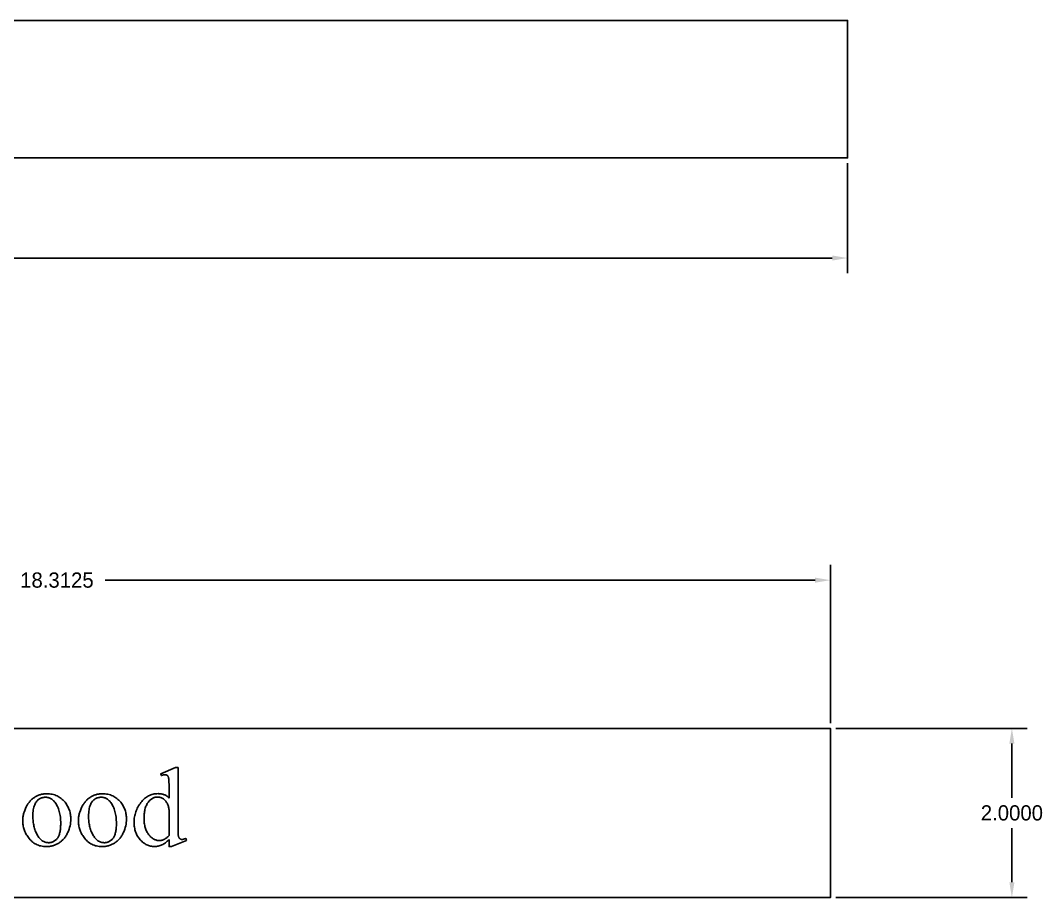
# Model space of a CAD drawing. Extents: x -4 to 200, y -54 to 66.
# Drawn here: x 59.9 to 72.01, y 50 to 60.38 of the extents above; entities that cross this region are included whole.
import ezdxf

# ---------------------------------------------------------------- set-up
doc = ezdxf.new("R2010")
doc.units = 0
doc.header["$MEASUREMENT"] = 0
doc.layers.get('Defpoints').update_dxf_attribs({"linetype": 'CONTINUOUS'})
doc.layers.add('Dimentions', color=7, linetype='CONTINUOUS')
doc.layers.add('LAYER_1', color=3, linetype='CONTINUOUS')
doc.dimstyles.get("Standard").update_dxf_attribs({"dimtxt": 0.18, "dimasz": 0.18, "dimexe": 0.18, "dimexo": 0.0625, "dimgap": 0.09, "dimtad": 0, "dimtih": 1, "dimtoh": 1, "dimdec": 4, "dimzin": 0, "dimdsep": 46, "dimtxsty": 'STANDARD', "dimcen": 0.09, "dimadec": 0, "dimazin": 0, "dimtfac": 1, "dimtdec": 4, "dimtofl": 0, "dimtmove": 0, "dimatfit": 3, "dimfxl": 1, "dimtolj": 1, "dimtzin": 0, "dimarcsym": 0})

# ---------------------------------------------------------------- blocks, each defined once
blk = doc.blocks.new('*D268')
at = {"layer": 'Defpoints', "color": 0}
for p in [(47.943, 58.752), (69.693, 58.752), (69.693, 57.567)]:
    blk.add_point(p, dxfattribs=at)
at = {"layer": 'Dimentions', "color": 0, "lineweight": -2}
for p, q in [((47.943, 58.69), (47.943, 57.387)), ((69.693, 58.69), (69.693, 57.387)), ((48.123, 57.567), (58.248, 57.567)), ((69.513, 57.567), (59.388, 57.567))]:
    blk.add_line(p, q, dxfattribs=at)
at = {"layer": 'Dimentions', "color": 0}
for points in [[(48.123, 57.597), (48.123, 57.537), (47.943, 57.567)], [(69.513, 57.537), (69.513, 57.597), (69.693, 57.567)]]:
    blk.add_solid(points, dxfattribs=at)
at = {"layer": 'Dimentions', "color": 0, "insert": (58.818, 57.567), "char_height": 0.18, "attachment_point": 5}
blk.add_mtext('\\A1;21.7500', dxfattribs=at)
blk = doc.blocks.new('*D275')
at = {"layer": 'Defpoints', "color": 0}
for p in [(69.49, 52.002), (69.49, 50.002), (71.639, 50.002)]:
    blk.add_point(p, dxfattribs=at)
at = {"layer": 'Dimentions', "color": 0, "lineweight": -2}
for p, q in [((69.553, 52.002), (71.819, 52.002)), ((71.639, 51.822), (71.639, 51.182)), ((71.639, 50.182), (71.639, 50.822)), ((69.553, 50.002), (71.819, 50.002))]:
    blk.add_line(p, q, dxfattribs=at)
at = {"layer": 'Dimentions', "color": 0}
for points in [[(71.669, 51.822), (71.609, 51.822), (71.639, 52.002)], [(71.609, 50.182), (71.669, 50.182), (71.639, 50.002)]]:
    blk.add_solid(points, dxfattribs=at)
at = {"layer": 'Dimentions', "color": 0, "insert": (71.639, 51.002), "char_height": 0.18, "attachment_point": 5}
blk.add_mtext('\\A1;2.0000', dxfattribs=at)
blk = doc.blocks.new('*D276')
at = {"layer": 'Defpoints', "color": 0}
for p in [(69.49, 53.756), (51.178, 52.002), (69.49, 52.002)]:
    blk.add_point(p, dxfattribs=at)
at = {"layer": 'Dimentions', "color": 0, "lineweight": -2}
for p, q in [((51.178, 52.064), (51.178, 53.936)), ((69.49, 52.064), (69.49, 53.936)), ((51.358, 53.756), (59.764, 53.756)), ((69.31, 53.756), (60.904, 53.756))]:
    blk.add_line(p, q, dxfattribs=at)
at = {"layer": 'Dimentions', "color": 0}
for points in [[(51.358, 53.786), (51.358, 53.726), (51.178, 53.756)], [(69.31, 53.726), (69.31, 53.786), (69.49, 53.756)]]:
    blk.add_solid(points, dxfattribs=at)
at = {"layer": 'Dimentions', "color": 0, "insert": (60.334, 53.756), "char_height": 0.18, "attachment_point": 5}
blk.add_mtext('\\A1;18.3125', dxfattribs=at)

msp = doc.modelspace()

# ---------------------------------------------------------------- linework, layer by layer
at = {"layer": 'LAYER_1'}
for points in [[(47.94337, 58.75224), (69.69337, 58.75224), (69.69337, 60.37724), (47.94337, 60.37724)], [(51.17798, 50.00184), (69.49048, 50.00184), (69.49048, 52.00184), (51.17798, 52.00184)], [(61.66144, 50.68915), (61.65069, 50.67828), (61.63999, 50.66821), (61.62936, 50.65893), (61.61879, 50.65044), (61.60828, 50.64275), (61.59783, 50.63586), (61.58744, 50.62976), (61.5771, 50.62445), (61.5667, 50.61985), (61.5561, 50.61586), (61.5453, 50.61249), (61.53429, 50.60972), (61.52309, 50.60758), (61.51168, 50.60604), (61.50007, 50.60512), (61.48826, 50.60482), (61.47629, 50.60513), (61.4645, 50.60608), (61.45291, 50.60766), (61.44151, 50.60987), (61.4303, 50.61271), (61.41928, 50.61618), (61.40845, 50.62028), (61.39781, 50.62501), (61.38737, 50.63038), (61.37711, 50.63638), (61.36705, 50.643), (61.35717, 50.65026), (61.34749, 50.65815), (61.338, 50.66667), (61.3287, 50.67583), (61.31959, 50.68561), (61.31086, 50.69589), (61.30269, 50.70653), (61.29509, 50.71753), (61.28805, 50.72888), (61.28157, 50.7406), (61.27566, 50.75268), (61.2703, 50.76512), (61.26552, 50.77791), (61.26129, 50.79107), (61.25763, 50.80458), (61.25453, 50.81846), (61.252, 50.83269), (61.25003, 50.84729), (61.24862, 50.86224), (61.24777, 50.87755), (61.24749, 50.89323), (61.2478, 50.909), (61.24874, 50.9246), (61.2503, 50.94003), (61.25248, 50.95529), (61.25529, 50.97039), (61.25872, 50.98531), (61.26277, 51.00007), (61.26745, 51.01466), (61.27275, 51.02908), (61.27867, 51.04333), (61.28522, 51.05742), (61.29239, 51.07133), (61.30019, 51.08508), (61.30861, 51.09866), (61.31765, 51.11207), (61.32732, 51.12531), (61.33748, 51.13806), (61.34799, 51.14998), (61.35886, 51.16108), (61.37009, 51.17136), (61.38168, 51.18082), (61.39362, 51.18945), (61.40592, 51.19726), (61.41857, 51.20425), (61.43159, 51.21042), (61.44496, 51.21577), (61.45869, 51.22029), (61.47277, 51.22399), (61.48721, 51.22687), (61.50201, 51.22892), (61.51717, 51.23016), (61.53268, 51.23057), (61.54232, 51.23037), (61.55174, 51.22979), (61.56094, 51.22882), (61.56994, 51.22747), (61.57873, 51.22573), (61.5873, 51.2236), (61.59567, 51.22108), (61.60382, 51.21817), (61.61176, 51.21488), (61.61949, 51.2112), (61.62701, 51.20714), (61.63432, 51.20268), (61.64142, 51.19784), (61.6483, 51.19261), (61.65498, 51.187), (61.66144, 51.181), (61.66144, 51.28979), (61.66114, 51.33546), (61.66023, 51.37139), (61.65872, 51.39759), (61.65774, 51.40703), (61.65661, 51.41404), (61.65386, 51.42471), (61.65222, 51.42934), (61.65041, 51.43352), (61.64844, 51.43723), (61.64629, 51.44048), (61.64397, 51.44326), (61.64148, 51.44559), (61.63883, 51.44755), (61.63601, 51.44925), (61.63303, 51.45069), (61.62989, 51.45187), (61.62313, 51.45343), (61.61573, 51.45396), (61.60668, 51.45331), (61.59626, 51.45138), (61.58447, 51.44816), (61.57131, 51.44366), (61.56294, 51.46619), (61.73869, 51.53829), (61.76766, 51.53829), (61.76766, 50.85653), (61.76796, 50.80976), (61.76887, 50.77308), (61.77038, 50.74651), (61.77136, 50.73701), (61.77249, 50.73003), (61.77527, 50.71947), (61.77693, 50.71484), (61.77877, 50.71064), (61.78079, 50.70687), (61.78299, 50.70354), (61.78538, 50.70063), (61.78794, 50.69816), (61.79347, 50.69422), (61.79641, 50.69267), (61.79945, 50.6914), (61.8026, 50.69042), (61.80587, 50.68971), (61.81273, 50.68915), (61.81725, 50.68932), (61.82214, 50.68983), (61.83301, 50.69189), (61.84532, 50.69531), (61.85908, 50.7001), (61.86616, 50.67756), (61.69105, 50.60482), (61.66144, 50.60482)], [(60.21487, 51.22992), (60.2314, 51.22953), (60.24752, 51.22833), (60.26323, 51.22635), (60.27853, 51.22357), (60.29341, 51.21999), (60.30788, 51.21562), (60.32194, 51.21045), (60.33558, 51.20449), (60.34881, 51.19774), (60.36163, 51.19019), (60.37404, 51.18185), (60.38604, 51.17271), (60.39762, 51.16277), (60.40879, 51.15205), (60.41955, 51.14052), (60.42989, 51.12821), (60.43824, 51.11724), (60.44604, 51.10608), (60.4533, 51.09471), (60.46003, 51.08314), (60.46622, 51.07137), (60.47187, 51.0594), (60.47698, 51.04723), (60.48156, 51.03486), (60.48559, 51.02229), (60.48909, 51.00951), (60.49205, 50.99653), (60.49447, 50.98336), (60.49636, 50.96998), (60.4977, 50.9564), (60.49851, 50.94262), (60.49878, 50.92864), (60.49819, 50.90881), (60.4964, 50.88892), (60.49344, 50.86898), (60.48928, 50.84897), (60.48394, 50.8289), (60.47741, 50.80877), (60.4697, 50.78858), (60.4608, 50.76834), (60.45594, 50.75835), (60.45085, 50.74868), (60.44555, 50.73932), (60.44001, 50.73027), (60.43426, 50.72154), (60.42828, 50.71311), (60.42208, 50.705), (60.41565, 50.6972), (60.409, 50.68971), (60.40213, 50.68253), (60.39503, 50.67567), (60.38771, 50.66911), (60.38016, 50.66287), (60.37239, 50.65694), (60.3644, 50.65132), (60.35618, 50.64602), (60.34779, 50.64103), (60.33929, 50.63636), (60.33066, 50.63202), (60.32192, 50.62799), (60.31306, 50.62429), (60.30408, 50.62091), (60.29498, 50.61785), (60.28577, 50.61512), (60.27644, 50.6127), (60.26698, 50.61061), (60.25741, 50.60884), (60.24773, 50.60739), (60.23792, 50.60626), (60.22799, 50.60546), (60.21795, 50.60498), (60.20779, 50.60482), (60.19135, 50.60523), (60.17533, 50.60648), (60.15974, 50.60855), (60.14458, 50.61146), (60.12985, 50.61519), (60.11554, 50.61975), (60.10166, 50.62515), (60.08821, 50.63137), (60.07519, 50.63843), (60.06259, 50.64631), (60.05042, 50.65502), (60.03868, 50.66457), (60.02737, 50.67494), (60.01648, 50.68614), (60.00602, 50.69818), (59.99599, 50.71104), (59.98796, 50.72231), (59.98045, 50.73375), (59.97345, 50.74537), (59.96698, 50.75715), (59.96102, 50.7691), (59.95558, 50.78123), (59.95066, 50.79353), (59.94626, 50.806), (59.94237, 50.81864), (59.939, 50.83145), (59.93616, 50.84443), (59.93382, 50.85758), (59.93201, 50.8709), (59.93072, 50.8844), (59.92994, 50.89806), (59.92968, 50.9119), (59.92984, 50.92203), (59.93031, 50.93216), (59.93109, 50.94228), (59.93219, 50.9524), (59.93361, 50.9625), (59.93534, 50.9726), (59.93738, 50.98269), (59.93974, 50.99277), (59.94241, 51.00285), (59.9454, 51.01292), (59.95231, 51.03303), (59.96049, 51.05311), (59.96992, 51.07316), (59.97504, 51.08302), (59.98037, 51.09255), (59.9859, 51.10175), (59.99162, 51.11062), (59.99755, 51.11917), (60.00367, 51.12739), (60.00999, 51.13529), (60.01651, 51.14285), (60.02323, 51.15009), (60.03014, 51.15701), (60.03726, 51.16359), (60.04457, 51.16985), (60.05209, 51.17578), (60.0598, 51.18139), (60.06771, 51.18667), (60.07582, 51.19162), (60.09235, 51.2006), (60.10913, 51.20838), (60.11761, 51.21182), (60.12615, 51.21496), (60.13475, 51.2178), (60.14341, 51.22035), (60.15213, 51.22259), (60.16092, 51.22454), (60.16976, 51.22618), (60.17866, 51.22753), (60.18762, 51.22858), (60.19665, 51.22932), (60.20573, 51.22977)], [(60.19492, 51.18808), (60.18638, 51.18776), (60.17784, 51.18681), (60.16928, 51.18523), (60.16072, 51.18301), (60.15214, 51.18016), (60.14355, 51.17667), (60.13496, 51.17255), (60.12635, 51.1678), (60.11795, 51.16225), (60.10996, 51.15575), (60.10238, 51.14829), (60.09521, 51.13988), (60.08846, 51.13051), (60.08211, 51.12018), (60.07618, 51.1089), (60.07067, 51.09666), (60.06569, 51.08349), (60.06137, 51.06942), (60.05772, 51.05444), (60.05473, 51.03856), (60.05241, 51.02177), (60.05075, 51.00408), (60.04975, 50.98548), (60.04942, 50.96597), (60.04962, 50.95002), (60.05022, 50.93434), (60.05122, 50.91894), (60.05262, 50.90381), (60.05442, 50.88896), (60.05662, 50.87439), (60.05922, 50.86009), (60.06222, 50.84607), (60.06562, 50.83233), (60.06941, 50.81886), (60.07361, 50.80567), (60.07821, 50.79276), (60.08321, 50.78012), (60.08861, 50.76776), (60.09441, 50.75568), (60.1006, 50.74387), (60.10713, 50.73257), (60.11391, 50.72199), (60.12094, 50.71215), (60.12822, 50.70303), (60.13577, 50.69465), (60.14356, 50.68699), (60.15161, 50.68006), (60.15991, 50.67386), (60.16847, 50.66839), (60.17728, 50.66365), (60.18634, 50.65964), (60.19566, 50.65636), (60.20523, 50.65381), (60.21506, 50.65198), (60.22514, 50.65089), (60.23547, 50.65052), (60.24319, 50.65073), (60.25074, 50.65133), (60.25812, 50.65233), (60.26533, 50.65374), (60.27237, 50.65555), (60.27923, 50.65777), (60.28592, 50.66038), (60.29245, 50.6634), (60.2988, 50.66682), (60.30498, 50.67064), (60.31099, 50.67487), (60.31683, 50.67949), (60.3225, 50.68452), (60.328, 50.68996), (60.33332, 50.69579), (60.33848, 50.70203), (60.34339, 50.70875), (60.34798, 50.71606), (60.35226, 50.72394), (60.35622, 50.7324), (60.35987, 50.74145), (60.36319, 50.75106), (60.3662, 50.76126), (60.3689, 50.77204), (60.37127, 50.78339), (60.37333, 50.79532), (60.37508, 50.80783), (60.3765, 50.82092), (60.37761, 50.83459), (60.3784, 50.84884), (60.37888, 50.86366), (60.37904, 50.87907), (60.37877, 50.89844), (60.37798, 50.91729), (60.37666, 50.93562), (60.37481, 50.95342), (60.37243, 50.9707), (60.36953, 50.98746), (60.3661, 51.0037), (60.36214, 51.01941), (60.35765, 51.0346), (60.35263, 51.04926), (60.34709, 51.06341), (60.34101, 51.07703), (60.33441, 51.09012), (60.32728, 51.1027), (60.31963, 51.11475), (60.31144, 51.12628), (60.30563, 51.13376), (60.29962, 51.14076), (60.29342, 51.14728), (60.28702, 51.15331), (60.28042, 51.15887), (60.27363, 51.16394), (60.26664, 51.16852), (60.25945, 51.17263), (60.25207, 51.17625), (60.2445, 51.17939), (60.23672, 51.18204), (60.22875, 51.18422), (60.22059, 51.18591), (60.21223, 51.18711), (60.20367, 51.18784)], [(60.8741, 51.22992), (60.89063, 51.22953), (60.90675, 51.22833), (60.92246, 51.22635), (60.93775, 51.22357), (60.95264, 51.21999), (60.96711, 51.21562), (60.98116, 51.21045), (60.99481, 51.20449), (61.00804, 51.19774), (61.02086, 51.19019), (61.03327, 51.18185), (61.04526, 51.17271), (61.05685, 51.16277), (61.06802, 51.15205), (61.07878, 51.14052), (61.08912, 51.12821), (61.09746, 51.11724), (61.10527, 51.10608), (61.11253, 51.09471), (61.11926, 51.08314), (61.12545, 51.07137), (61.1311, 51.0594), (61.13621, 51.04723), (61.14079, 51.03486), (61.14482, 51.02229), (61.14832, 51.00951), (61.15128, 50.99653), (61.1537, 50.98336), (61.15558, 50.96998), (61.15693, 50.9564), (61.15774, 50.94262), (61.15801, 50.92864), (61.15741, 50.90881), (61.15563, 50.88892), (61.15266, 50.86898), (61.14851, 50.84897), (61.14317, 50.8289), (61.13664, 50.80877), (61.12893, 50.78858), (61.12002, 50.76834), (61.11516, 50.75835), (61.11008, 50.74868), (61.10477, 50.73932), (61.09924, 50.73027), (61.09349, 50.72154), (61.08751, 50.71311), (61.0813, 50.705), (61.07488, 50.6972), (61.06823, 50.68971), (61.06135, 50.68253), (61.05426, 50.67567), (61.04693, 50.66911), (61.03939, 50.66287), (61.03162, 50.65694), (61.02363, 50.65132), (61.01541, 50.64602), (61.00702, 50.64103), (60.99852, 50.63636), (60.98989, 50.63202), (60.98115, 50.62799), (60.97229, 50.62429), (60.96331, 50.62091), (60.95421, 50.61785), (60.945, 50.61512), (60.93566, 50.6127), (60.92621, 50.61061), (60.91664, 50.60884), (60.90695, 50.60739), (60.89715, 50.60626), (60.88722, 50.60546), (60.87718, 50.60498), (60.86702, 50.60482), (60.85057, 50.60523), (60.83456, 50.60648), (60.81897, 50.60855), (60.80381, 50.61146), (60.78907, 50.61519), (60.77477, 50.61975), (60.76089, 50.62515), (60.74744, 50.63137), (60.73441, 50.63843), (60.72182, 50.64631), (60.70965, 50.65502), (60.69791, 50.66457), (60.68659, 50.67494), (60.67571, 50.68614), (60.66525, 50.69818), (60.65522, 50.71104), (60.64719, 50.72231), (60.63968, 50.73375), (60.63268, 50.74537), (60.62621, 50.75715), (60.62025, 50.7691), (60.61481, 50.78123), (60.60989, 50.79353), (60.60548, 50.806), (60.6016, 50.81864), (60.59823, 50.83145), (60.59538, 50.84443), (60.59305, 50.85758), (60.59124, 50.8709), (60.58994, 50.8844), (60.58917, 50.89806), (60.58891, 50.9119), (60.58906, 50.92203), (60.58954, 50.93216), (60.59032, 50.94228), (60.59142, 50.9524), (60.59284, 50.9625), (60.59457, 50.9726), (60.59661, 50.98269), (60.59897, 50.99277), (60.60164, 51.00285), (60.60462, 51.01292), (60.61154, 51.03303), (60.61971, 51.05311), (60.62914, 51.07316), (60.63427, 51.08302), (60.6396, 51.09255), (60.64513, 51.10175), (60.65085, 51.11062), (60.65677, 51.11917), (60.6629, 51.12739), (60.66922, 51.13529), (60.67574, 51.14285), (60.68245, 51.15009), (60.68937, 51.15701), (60.69649, 51.16359), (60.7038, 51.16985), (60.71131, 51.17578), (60.71903, 51.18139), (60.72694, 51.18667), (60.73504, 51.19162), (60.75158, 51.2006), (60.76836, 51.20838), (60.77684, 51.21182), (60.78538, 51.21496), (60.79398, 51.2178), (60.80264, 51.22035), (60.81136, 51.22259), (60.82014, 51.22454), (60.82899, 51.22618), (60.83789, 51.22753), (60.84685, 51.22858), (60.85587, 51.22932), (60.86496, 51.22977)], [(60.85414, 51.18808), (60.84561, 51.18776), (60.83706, 51.18681), (60.82851, 51.18523), (60.81994, 51.18301), (60.81137, 51.18016), (60.80278, 51.17667), (60.79419, 51.17255), (60.78558, 51.1678), (60.77718, 51.16225), (60.76918, 51.15575), (60.76161, 51.14829), (60.75444, 51.13988), (60.74768, 51.13051), (60.74134, 51.12018), (60.73541, 51.1089), (60.72989, 51.09666), (60.72492, 51.08349), (60.7206, 51.06942), (60.71695, 51.05444), (60.71396, 51.03856), (60.71164, 51.02177), (60.70998, 51.00408), (60.70898, 50.98548), (60.70865, 50.96597), (60.70885, 50.95002), (60.70945, 50.93434), (60.71045, 50.91894), (60.71185, 50.90381), (60.71365, 50.88896), (60.71585, 50.87439), (60.71845, 50.86009), (60.72144, 50.84607), (60.72484, 50.83233), (60.72864, 50.81886), (60.73284, 50.80567), (60.73744, 50.79276), (60.74244, 50.78012), (60.74783, 50.76776), (60.75363, 50.75568), (60.75983, 50.74387), (60.76635, 50.73257), (60.77313, 50.72199), (60.78017, 50.71215), (60.78745, 50.70303), (60.79499, 50.69465), (60.80279, 50.68699), (60.81084, 50.68006), (60.81914, 50.67386), (60.82769, 50.66839), (60.8365, 50.66365), (60.84557, 50.65964), (60.85489, 50.65636), (60.86446, 50.65381), (60.87429, 50.65198), (60.88437, 50.65089), (60.8947, 50.65052), (60.90242, 50.65073), (60.90997, 50.65133), (60.91735, 50.65233), (60.92456, 50.65374), (60.93159, 50.65555), (60.93846, 50.65777), (60.94515, 50.66038), (60.95168, 50.6634), (60.95803, 50.66682), (60.96421, 50.67064), (60.97022, 50.67487), (60.97606, 50.67949), (60.98173, 50.68452), (60.98722, 50.68996), (60.99255, 50.69579), (60.99771, 50.70203), (61.00262, 50.70875), (61.00721, 50.71606), (61.01149, 50.72394), (61.01545, 50.7324), (61.01909, 50.74145), (61.02242, 50.75106), (61.02543, 50.76126), (61.02812, 50.77204), (61.0305, 50.78339), (61.03256, 50.79532), (61.0343, 50.80783), (61.03573, 50.82092), (61.03684, 50.83459), (61.03763, 50.84884), (61.03811, 50.86366), (61.03826, 50.87907), (61.038, 50.89844), (61.03721, 50.91729), (61.03589, 50.93562), (61.03404, 50.95342), (61.03166, 50.9707), (61.02876, 50.98746), (61.02533, 51.0037), (61.02136, 51.01941), (61.01688, 51.0346), (61.01186, 51.04926), (61.00631, 51.06341), (61.00024, 51.07703), (60.99364, 51.09012), (60.98651, 51.1027), (60.97885, 51.11475), (60.97067, 51.12628), (60.96486, 51.13376), (60.95885, 51.14076), (60.95264, 51.14728), (60.94624, 51.15331), (60.93965, 51.15887), (60.93286, 51.16394), (60.92587, 51.16852), (60.91868, 51.17263), (60.9113, 51.17625), (60.90372, 51.17939), (60.89595, 51.18204), (60.88798, 51.18422), (60.87982, 51.18591), (60.87145, 51.18711), (60.8629, 51.18784)], [(61.66144, 50.73422), (61.66144, 51.03808), (61.66023, 51.0489), (61.65854, 51.05948), (61.65637, 51.06982), (61.65371, 51.07992), (61.65058, 51.08978), (61.64695, 51.0994), (61.64285, 51.10877), (61.63826, 51.11791), (61.63324, 51.12664), (61.62782, 51.13483), (61.62201, 51.14246), (61.61581, 51.14953), (61.60922, 51.15606), (61.60223, 51.16203), (61.59485, 51.16744), (61.58708, 51.17231), (61.57914, 51.17661), (61.57125, 51.18033), (61.56341, 51.18349), (61.55562, 51.18607), (61.54788, 51.18807), (61.54019, 51.18951), (61.53255, 51.19037), (61.52496, 51.19065), (61.51793, 51.19045), (61.51099, 51.18986), (61.50414, 51.18886), (61.4974, 51.18747), (61.49075, 51.18569), (61.48419, 51.1835), (61.47773, 51.18092), (61.47136, 51.17794), (61.4651, 51.17456), (61.45892, 51.17079), (61.45284, 51.16661), (61.44686, 51.16205), (61.44097, 51.15708), (61.43518, 51.15171), (61.42949, 51.14595), (61.42389, 51.13979), (61.41679, 51.13118), (61.41016, 51.12209), (61.40398, 51.11251), (61.39826, 51.10246), (61.39299, 51.09191), (61.38819, 51.08089), (61.38384, 51.06938), (61.37995, 51.05739), (61.37652, 51.04492), (61.37354, 51.03196), (61.37102, 51.01852), (61.36896, 51.0046), (61.36736, 50.9902), (61.36622, 50.97531), (61.36553, 50.95994), (61.3653, 50.94409), (61.36552, 50.92807), (61.36619, 50.91253), (61.36729, 50.89746), (61.36884, 50.88287), (61.37083, 50.86875), (61.37327, 50.85511), (61.37615, 50.84194), (61.37947, 50.82925), (61.38323, 50.81704), (61.38743, 50.8053), (61.39208, 50.79403), (61.39717, 50.78324), (61.4027, 50.77293), (61.40868, 50.76309), (61.41509, 50.75373), (61.42195, 50.74484), (61.42909, 50.73646), (61.43632, 50.72862), (61.44365, 50.72132), (61.45109, 50.71456), (61.45862, 50.70834), (61.46625, 50.70267), (61.47399, 50.69753), (61.48183, 50.69293), (61.48976, 50.68888), (61.4978, 50.68536), (61.50594, 50.68239), (61.51418, 50.67996), (61.52251, 50.67806), (61.53095, 50.67671), (61.53949, 50.6759), (61.54813, 50.67563), (61.55544, 50.67586), (61.56272, 50.67655), (61.56997, 50.67769), (61.57719, 50.67929), (61.58437, 50.68135), (61.59153, 50.68387), (61.59866, 50.68684), (61.60575, 50.69028), (61.61282, 50.69417), (61.61986, 50.69852), (61.62686, 50.70332), (61.63384, 50.70858), (61.64078, 50.71431), (61.6477, 50.72048), (61.65458, 50.72712)]]:
    msp.add_lwpolyline(points, close=True, dxfattribs=at)

# ---------------------------------------------------------------- dimensions: what is measured, and where the dimension line sits
at = {"layer": 'Dimentions'}
for base, p1, p2, picture, middle in [((69.69337, 57.56706), (47.94337, 58.75224), (69.69337, 58.75224), '*D268', (58.81837, 57.56706)), ((69.49048, 53.7562), (51.17798, 52.00184), (69.49048, 52.00184), '*D276', (60.33423, 53.7562))]:
    dim = msp.add_linear_dim(base=base, p1=p1, p2=p2, dimstyle='STANDARD', override={"dimtmove": 2}, dxfattribs=at)
    dim.commit()
    dim.dimension.update_dxf_attribs({"geometry": picture, "text_midpoint": middle})
dim = msp.add_linear_dim(base=(71.6388, 50.00184), p1=(69.49048, 52.00184), p2=(69.49048, 50.00184), angle=90, dimstyle='STANDARD', override={"dimtmove": 2}, dxfattribs=at)
dim.commit()
dim.dimension.update_dxf_attribs({"geometry": '*D275', "text_midpoint": (71.6388, 51.00184)})

doc.saveas('drawing.dxf')
